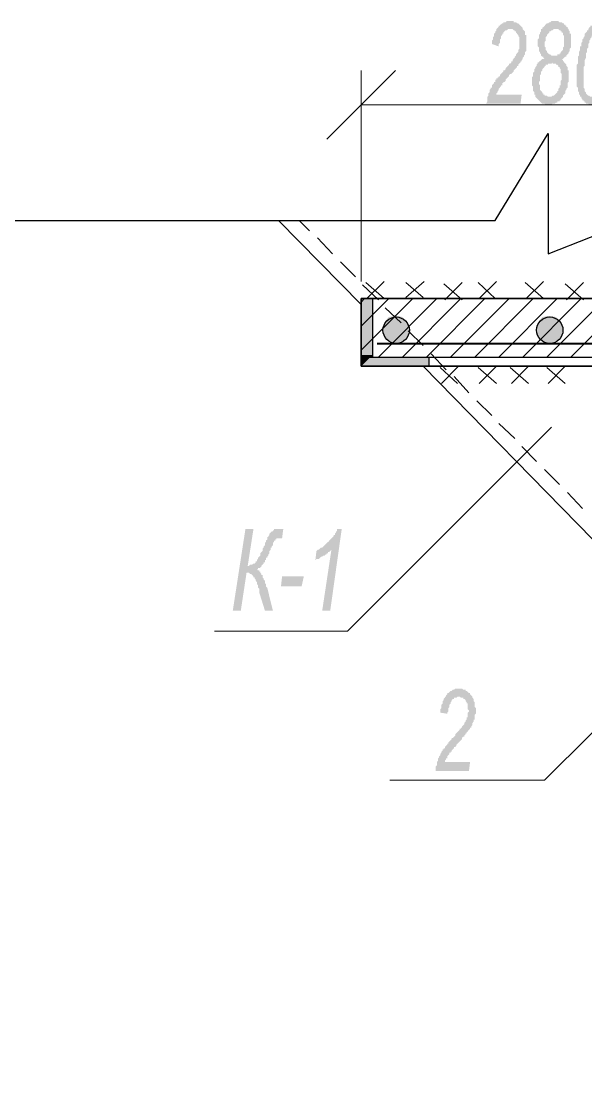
# Model space of a CAD drawing. Header units: millimetres. Extents: x 1372 to 666090, y 1285 to 31551.
# Drawn here: x 605576 to 607631, y 23998 to 27842 of the extents above; entities that cross this region are included whole.
import ezdxf

# ---------------------------------------------------------------- set-up
doc = ezdxf.new("R2010")
doc.units = ezdxf.units.MM
for name, color, linetype in [('PDF _0', 7, 'Continuous'), ('PDF _Аннотация - Текст_Ном._пера__1', 7, 'Continuous'), ('PDF _Конструктив - Стены Несущие_Ном._пера__21', 7, 'Continuous'), ('PDF _план', 7, 'Continuous'), ('PDF _размеры', 7, 'Continuous')]:
    doc.layers.add(name, color=color, linetype=linetype)

msp = doc.modelspace()

# ---------------------------------------------------------------- hatches: boundary and pattern name
at = {"layer": 'PDF _0', "transparency": 33554559}
msp.add_hatch(color=256, dxfattribs=at).paths.add_polyline_path([(607268.2, 27541.3), (607272.4, 27549.6), (607272.4, 27553.8), (607272.4, 27557.9), (607272.4, 27562.1), (607272.4, 27566.3), (607276.6, 27570.5), (607276.6, 27570.5), (607276.6, 27574.6), (607276.6, 27578.8), (607280.7, 27583), (607280.7, 27587.1), (607280.7, 27587.1), (607280.7, 27591.3), (607284.9, 27595.5), (607284.9, 27599.7), (607289.1, 27599.7), (607289.1, 27603.8), (607289.1, 27608), (607293.2, 27612.2), (607293.2, 27612.2), (607297.4, 27616.3), (607297.4, 27620.5), (607301.6, 27620.5), (607301.6, 27624.7), (607301.6, 27624.7), (607301.6, 27628.9), (607305.8, 27628.9), (607305.8, 27633), (607309.9, 27633), (607309.9, 27637.2), (607314.1, 27637.2), (607314.1, 27641.4), (607318.3, 27641.4), (607318.3, 27645.5), (607322.4, 27649.7), (607322.4, 27649.7), (607326.6, 27653.9), (607330.8, 27658.1), (607330.8, 27662.2), (607335, 27662.2), (607339.1, 27666.4), (607339.1, 27670.6), (607343.3, 27674.7), (607343.3, 27674.7), (607347.5, 27678.9), (607351.6, 27683.1), (607351.6, 27687.3), (607355.8, 27687.3), (607360, 27691.4), (607360, 27695.6), (607364.2, 27695.6), (607364.2, 27699.8), (607368.3, 27703.9), (607368.3, 27703.9), (607368.3, 27708.1), (607372.5, 27708.1), (607372.5, 27708.1), (607372.5, 27712.3), (607376.7, 27716.5), (607376.7, 27720.6), (607380.8, 27724.8), (607380.8, 27724.8), (607385, 27729), (607385, 27733.1), (607385, 27737.3), (607389.2, 27741.5), (607389.2, 27741.5), (607389.2, 27745.7), (607389.2, 27749.8), (607389.2, 27754), (607389.2, 27754), (607389.2, 27758.2), (607389.2, 27762.3), (607389.2, 27766.5), (607389.2, 27770.7), (607389.2, 27774.9), (607389.2, 27779), (607389.2, 27783.2), (607385, 27787.4), (607385, 27791.5), (607385, 27791.5), (607380.8, 27795.7), (607380.8, 27795.7), (607376.7, 27799.9), (607376.7, 27804.1), (607372.5, 27804.1), (607372.5, 27808.2), (607368.3, 27808.2), (607368.3, 27808.2), (607364.2, 27812.4), (607360, 27812.4), (607355.8, 27812.4), (607355.8, 27812.4), (607351.6, 27812.4), (607351.6, 27812.4), (607347.5, 27812.4), (607343.3, 27808.2), (607343.3, 27808.2), (607339.1, 27808.2), (607335, 27804.1), (607335, 27804.1), (607330.8, 27799.9), (607330.8, 27795.7), (607326.6, 27795.7), (607326.6, 27791.5), (607326.6, 27791.5), (607322.4, 27787.4), (607322.4, 27783.2), (607322.4, 27779), (607318.3, 27774.9), (607318.3, 27770.7), (607318.3, 27770.7), (607318.3, 27762.3), (607314.1, 27758.2), (607314.1, 27754), (607314.1, 27749.8), (607289.1, 27758.2), (607289.1, 27762.3), (607289.1, 27766.5), (607289.1, 27770.7), (607293.2, 27774.9), (607293.2, 27779), (607293.2, 27783.2), (607293.2, 27783.2), (607297.4, 27787.4), (607297.4, 27791.5), (607297.4, 27795.7), (607301.6, 27799.9), (607301.6, 27804.1), (607301.6, 27804.1), (607305.8, 27808.2), (607305.8, 27812.4), (607309.9, 27816.6), (607309.9, 27816.6), (607309.9, 27816.6), (607314.1, 27820.7), (607314.1, 27824.9), (607318.3, 27824.9), (607318.3, 27829.1), (607322.4, 27829.1), (607326.6, 27833.3), (607326.6, 27833.3), (607330.8, 27833.3), (607330.8, 27837.4), (607335, 27837.4), (607339.1, 27837.4), (607339.1, 27837.4), (607343.3, 27841.6), (607347.5, 27841.6), (607347.5, 27841.6), (607351.6, 27841.6), (607355.8, 27841.6), (607360, 27841.6), (607360, 27841.6), (607364.2, 27841.6), (607368.3, 27841.6), (607368.3, 27837.4), (607372.5, 27837.4), (607376.7, 27837.4), (607376.7, 27837.4), (607380.8, 27833.3), (607385, 27833.3), (607385, 27833.3), (607389.2, 27829.1), (607389.2, 27829.1), (607393.4, 27824.9), (607393.4, 27824.9), (607397.5, 27820.7), (607397.5, 27820.7), (607401.7, 27816.6), (607401.7, 27812.4), (607405.9, 27808.2), (607405.9, 27808.2), (607410, 27804.1), (607410, 27799.9), (607410, 27795.7), (607410, 27791.5), (607414.2, 27791.5), (607414.2, 27787.4), (607414.2, 27783.2), (607414.2, 27779), (607414.2, 27774.9), (607414.2, 27770.7), (607414.2, 27766.5), (607414.2, 27762.3), (607414.2, 27762.3), (607414.2, 27758.2), (607414.2, 27754), (607414.2, 27749.8), (607414.2, 27745.7), (607414.2, 27741.5), (607414.2, 27737.3), (607414.2, 27733.1), (607414.2, 27733.1), (607410, 27729), (607410, 27724.8), (607410, 27720.6), (607405.9, 27716.5), (607405.9, 27712.3), (607401.7, 27708.1), (607401.7, 27703.9), (607401.7, 27703.9), (607401.7, 27703.9), (607401.7, 27703.9), (607397.5, 27699.8), (607397.5, 27699.8), (607397.5, 27695.6), (607393.4, 27695.6), (607393.4, 27691.4), (607393.4, 27691.4), (607389.2, 27687.3), (607389.2, 27687.3), (607385, 27683.1), (607385, 27678.9), (607380.8, 27678.9), (607380.8, 27674.7), (607376.7, 27670.6), (607376.7, 27670.6), (607372.5, 27666.4), (607368.3, 27662.2), (607368.3, 27658.1), (607364.2, 27653.9), (607360, 27649.7), (607355.8, 27649.7), (607351.6, 27645.5), (607351.6, 27641.4), (607347.5, 27637.2), (607343.3, 27633), (607343.3, 27633), (607339.1, 27628.9), (607339.1, 27624.7), (607335, 27620.5), (607330.8, 27620.5), (607330.8, 27616.3), (607326.6, 27616.3), (607326.6, 27612.2), (607326.6, 27608), (607322.4, 27608), (607322.4, 27603.8), (607318.3, 27603.8), (607318.3, 27599.7), (607314.1, 27595.5), (607314.1, 27591.3), (607309.9, 27587.1), (607309.9, 27587.1), (607309.9, 27583), (607305.8, 27578.8), (607305.8, 27574.6), (607397.5, 27574.6), (607393.4, 27541.3)])
h = msp.add_hatch(color=256, dxfattribs=at)
h.paths.add_polyline_path([(607481, 27708.1), (607476.8, 27708.1), (607476.8, 27712.3), (607472.6, 27712.3), (607468.4, 27716.5), (607468.4, 27720.6), (607468.4, 27720.6), (607464.3, 27724.8), (607464.3, 27729), (607464.3, 27729), (607460.1, 27733.1), (607460.1, 27737.3), (607460.1, 27741.5), (607460.1, 27745.7), (607455.9, 27749.8), (607455.9, 27754), (607455.9, 27758.2), (607455.9, 27762.3), (607455.9, 27766.5), (607455.9, 27766.5), (607455.9, 27770.7), (607455.9, 27774.9), (607460.1, 27779), (607460.1, 27783.2), (607460.1, 27787.4), (607460.1, 27791.5), (607464.3, 27795.7), (607464.3, 27799.9), (607464.3, 27799.9), (607468.4, 27804.1), (607468.4, 27808.2), (607468.4, 27812.4), (607472.6, 27812.4), (607472.6, 27816.6), (607476.8, 27820.7), (607476.8, 27820.7), (607481, 27824.9), (607481, 27824.9), (607485.1, 27829.1), (607485.1, 27829.1), (607489.3, 27833.3), (607493.5, 27833.3), (607493.5, 27833.3), (607497.6, 27837.4), (607501.8, 27837.4), (607501.8, 27837.4), (607506, 27841.6), (607510.2, 27841.6), (607510.2, 27841.6), (607514.3, 27841.6), (607518.5, 27841.6), (607518.5, 27841.6), (607522.7, 27841.6), (607526.8, 27841.6), (607531, 27841.6), (607531, 27841.6), (607535.2, 27837.4), (607539.4, 27837.4), (607539.4, 27837.4), (607543.5, 27837.4), (607547.7, 27833.3), (607547.7, 27833.3), (607551.9, 27833.3), (607551.9, 27829.1), (607556, 27829.1), (607556, 27824.9), (607560.2, 27824.9), (607560.2, 27820.7), (607564.4, 27820.7), (607564.4, 27816.6), (607568.6, 27812.4), (607568.6, 27812.4), (607568.6, 27808.2), (607572.7, 27804.1), (607572.7, 27799.9), (607572.7, 27795.7), (607576.9, 27795.7), (607576.9, 27791.5), (607576.9, 27787.4), (607576.9, 27783.2), (607576.9, 27779), (607576.9, 27774.9), (607576.9, 27770.7), (607576.9, 27770.7), (607576.9, 27766.5), (607576.9, 27762.3), (607576.9, 27758.2), (607576.9, 27754), (607576.9, 27749.8), (607576.9, 27745.7), (607572.7, 27741.5), (607572.7, 27737.3), (607572.7, 27733.1), (607568.6, 27729), (607568.6, 27729), (607568.6, 27729), (607568.6, 27724.8), (607564.4, 27720.6), (607564.4, 27720.6), (607560.2, 27716.5), (607560.2, 27712.3), (607556, 27712.3), (607551.9, 27708.1), (607551.9, 27708.1), (607547.7, 27703.9), (607543.5, 27703.9), (607543.5, 27703.9), (607547.7, 27699.8), (607547.7, 27695.6), (607551.9, 27695.6), (607551.9, 27691.4), (607556, 27687.3), (607556, 27687.3), (607560.2, 27683.1), (607560.2, 27678.9), (607560.2, 27678.9), (607564.4, 27674.7), (607564.4, 27670.6), (607564.4, 27666.4), (607564.4, 27662.2), (607568.6, 27662.2), (607568.6, 27658.1), (607568.6, 27653.9), (607568.6, 27649.7), (607568.6, 27645.5), (607568.6, 27641.4), (607568.6, 27637.2), (607568.6, 27633), (607568.6, 27628.9), (607568.6, 27624.7), (607568.6, 27620.5), (607564.4, 27616.3), (607564.4, 27612.2), (607564.4, 27608), (607564.4, 27603.8), (607564.4, 27599.7), (607560.2, 27595.5), (607560.2, 27595.5), (607560.2, 27591.3), (607556, 27587.1), (607556, 27583), (607556, 27578.8), (607551.9, 27574.6), (607551.9, 27574.6), (607547.7, 27570.5), (607547.7, 27570.5), (607547.7, 27566.3), (607543.5, 27562.1), (607543.5, 27562.1), (607539.4, 27557.9), (607539.4, 27553.8), (607535.2, 27553.8), (607535.2, 27549.6), (607531, 27549.6), (607526.8, 27549.6), (607526.8, 27545.4), (607522.7, 27545.4), (607522.7, 27545.4), (607518.5, 27541.3), (607514.3, 27541.3), (607514.3, 27541.3), (607510.2, 27541.3), (607506, 27537.1), (607506, 27537.1), (607501.8, 27537.1), (607497.6, 27537.1), (607497.6, 27537.1), (607493.5, 27537.1), (607489.3, 27537.1), (607485.1, 27537.1), (607485.1, 27537.1), (607481, 27541.3), (607476.8, 27541.3), (607476.8, 27541.3), (607472.6, 27541.3), (607468.4, 27545.4), (607468.4, 27545.4), (607464.3, 27549.6), (607464.3, 27549.6), (607460.1, 27553.8), (607460.1, 27553.8), (607455.9, 27557.9), (607455.9, 27557.9), (607451.8, 27562.1), (607451.8, 27562.1), (607447.6, 27566.3), (607447.6, 27570.5), (607447.6, 27574.6), (607443.4, 27574.6), (607443.4, 27578.8), (607443.4, 27583), (607439.2, 27587.1), (607439.2, 27591.3), (607439.2, 27595.5), (607439.2, 27599.7), (607439.2, 27603.8), (607435.1, 27608), (607435.1, 27612.2), (607435.1, 27616.3), (607435.1, 27620.5), (607435.1, 27624.7), (607435.1, 27628.9), (607435.1, 27633), (607435.1, 27637.2), (607439.2, 27641.4), (607439.2, 27645.5), (607439.2, 27649.7), (607439.2, 27649.7), (607439.2, 27653.9), (607443.4, 27658.1), (607443.4, 27662.2), (607443.4, 27666.4), (607447.6, 27670.6), (607447.6, 27674.7), (607447.6, 27674.7), (607451.8, 27678.9), (607451.8, 27683.1), (607451.8, 27683.1), (607455.9, 27687.3), (607455.9, 27691.4), (607460.1, 27691.4), (607460.1, 27695.6), (607464.3, 27695.6), (607468.4, 27699.8), (607468.4, 27699.8), (607472.6, 27703.9), (607472.6, 27703.9), (607476.8, 27703.9), (607481, 27708.1)], flags=0)
h.paths.add_polyline_path([(607481, 27758.2), (607481, 27754), (607481, 27749.8), (607485.1, 27745.7), (607485.1, 27741.5), (607485.1, 27737.3), (607485.1, 27737.3), (607489.3, 27733.1), (607489.3, 27729), (607489.3, 27729), (607493.5, 27724.8), (607493.5, 27724.8), (607497.6, 27720.6), (607497.6, 27720.6), (607501.8, 27720.6), (607506, 27716.5), (607506, 27716.5), (607510.2, 27716.5), (607514.3, 27716.5), (607514.3, 27716.5), (607518.5, 27716.5), (607518.5, 27716.5), (607522.7, 27716.5), (607526.8, 27716.5), (607526.8, 27720.6), (607531, 27720.6), (607535.2, 27720.6), (607535.2, 27724.8), (607539.4, 27724.8), (607539.4, 27729), (607543.5, 27733.1), (607543.5, 27733.1), (607543.5, 27733.1), (607547.7, 27737.3), (607547.7, 27741.5), (607547.7, 27745.7), (607551.9, 27749.8), (607551.9, 27754), (607551.9, 27754), (607551.9, 27758.2), (607551.9, 27762.3), (607551.9, 27766.5), (607551.9, 27770.7), (607551.9, 27774.9), (607551.9, 27779), (607551.9, 27783.2), (607551.9, 27787.4), (607551.9, 27787.4), (607547.7, 27791.5), (607547.7, 27795.7), (607547.7, 27799.9), (607543.5, 27799.9), (607543.5, 27804.1), (607539.4, 27804.1), (607539.4, 27808.2), (607535.2, 27808.2), (607535.2, 27808.2), (607531, 27812.4), (607526.8, 27812.4), (607526.8, 27812.4), (607522.7, 27812.4), (607522.7, 27812.4), (607518.5, 27812.4), (607514.3, 27812.4), (607514.3, 27812.4), (607510.2, 27808.2), (607506, 27808.2), (607506, 27808.2), (607501.8, 27804.1), (607501.8, 27804.1), (607497.6, 27804.1), (607497.6, 27799.9), (607493.5, 27795.7), (607493.5, 27795.7), (607489.3, 27791.5), (607489.3, 27787.4), (607485.1, 27783.2), (607485.1, 27783.2), (607485.1, 27779), (607485.1, 27774.9), (607485.1, 27770.7), (607481, 27766.5), (607481, 27766.5), (607481, 27762.3), (607481, 27758.2)], flags=0)
h.paths.add_polyline_path([(607460.1, 27616.3), (607460.1, 27612.2), (607464.3, 27608), (607464.3, 27603.8), (607464.3, 27599.7), (607464.3, 27595.5), (607464.3, 27591.3), (607464.3, 27591.3), (607468.4, 27587.1), (607468.4, 27587.1), (607472.6, 27583), (607472.6, 27578.8), (607476.8, 27578.8), (607476.8, 27574.6), (607481, 27574.6), (607481, 27570.5), (607485.1, 27570.5), (607485.1, 27570.5), (607489.3, 27570.5), (607493.5, 27566.3), (607493.5, 27566.3), (607497.6, 27566.3), (607497.6, 27566.3), (607501.8, 27566.3), (607501.8, 27566.3), (607506, 27566.3), (607510.2, 27570.5), (607510.2, 27570.5), (607514.3, 27570.5), (607518.5, 27574.6), (607518.5, 27574.6), (607522.7, 27578.8), (607522.7, 27578.8), (607526.8, 27583), (607526.8, 27587.1), (607531, 27587.1), (607531, 27591.3), (607531, 27595.5), (607535.2, 27599.7), (607535.2, 27603.8), (607535.2, 27608), (607539.4, 27608), (607539.4, 27612.2), (607539.4, 27616.3), (607539.4, 27620.5), (607539.4, 27624.7), (607543.5, 27628.9), (607543.5, 27633), (607543.5, 27637.2), (607543.5, 27641.4), (607543.5, 27641.4), (607543.5, 27645.5), (607543.5, 27649.7), (607539.4, 27653.9), (607539.4, 27658.1), (607539.4, 27662.2), (607539.4, 27666.4), (607535.2, 27670.6), (607535.2, 27670.6), (607535.2, 27674.7), (607531, 27674.7), (607531, 27678.9), (607526.8, 27683.1), (607526.8, 27683.1), (607522.7, 27683.1), (607522.7, 27687.3), (607518.5, 27687.3), (607514.3, 27687.3), (607514.3, 27687.3), (607510.2, 27687.3), (607510.2, 27691.4), (607506, 27687.3), (607501.8, 27687.3), (607497.6, 27687.3), (607497.6, 27687.3), (607493.5, 27687.3), (607493.5, 27683.1), (607489.3, 27683.1), (607485.1, 27683.1), (607485.1, 27678.9), (607481, 27678.9), (607481, 27674.7), (607476.8, 27670.6), (607476.8, 27670.6), (607476.8, 27670.6), (607472.6, 27666.4), (607472.6, 27662.2), (607468.4, 27658.1), (607468.4, 27658.1), (607468.4, 27653.9), (607468.4, 27649.7), (607464.3, 27645.5), (607464.3, 27641.4), (607464.3, 27637.2), (607464.3, 27633), (607464.3, 27628.9), (607464.3, 27624.7), (607460.1, 27620.5), (607460.1, 27616.3), (607460.1, 27616.3)], flags=0)
h = msp.add_hatch(color=256, dxfattribs=at)
h.paths.add_polyline_path([(607597.8, 27641.4), (607597.8, 27645.5), (607597.8, 27649.7), (607597.8, 27653.9), (607597.8, 27658.1), (607597.8, 27662.2), (607597.8, 27666.4), (607597.8, 27670.6), (607597.8, 27674.7), (607597.8, 27678.9), (607597.8, 27678.9), (607597.8, 27683.1), (607601.9, 27687.3), (607601.9, 27691.4), (607601.9, 27695.6), (607601.9, 27699.8), (607601.9, 27703.9), (607601.9, 27708.1), (607601.9, 27712.3), (607606.1, 27716.5), (607606.1, 27720.6), (607606.1, 27724.8), (607606.1, 27729), (607610.3, 27737.3), (607610.3, 27741.5), (607610.3, 27745.7), (607610.3, 27749.8), (607614.4, 27749.8), (607614.4, 27754), (607614.4, 27758.2), (607614.4, 27762.3), (607618.6, 27766.5), (607618.6, 27770.7), (607618.6, 27770.7), (607618.6, 27774.9), (607622.8, 27779), (607622.8, 27779), (607622.8, 27783.2), (607627, 27787.4), (607627, 27791.5), (607627, 27795.7), (607631.1, 27799.9), (607631.1, 27799.9), (607635.3, 27804.1), (607635.3, 27808.2), (607639.5, 27808.2), (607639.5, 27812.4), (607643.6, 27816.6), (607643.6, 27816.6), (607643.6, 27820.7), (607647.8, 27820.7), (607647.8, 27824.9), (607652, 27824.9), (607656.2, 27829.1), (607656.2, 27829.1), (607660.3, 27833.3), (607660.3, 27833.3), (607664.5, 27833.3), (607664.5, 27837.4), (607668.7, 27837.4), (607668.7, 27837.4), (607672.8, 27841.6), (607677, 27841.6), (607677, 27841.6), (607681.2, 27841.6), (607685.4, 27841.6), (607689.5, 27841.6), (607689.5, 27841.6), (607693.7, 27841.6), (607697.9, 27841.6), (607697.9, 27837.4), (607702, 27837.4), (607702, 27837.4), (607706.2, 27833.3), (607710.4, 27833.3), (607710.4, 27833.3), (607714.6, 27829.1), (607714.6, 27829.1), (607718.7, 27824.9), (607718.7, 27820.7), (607722.9, 27820.7), (607722.9, 27816.6), (607727.1, 27812.4), (607727.1, 27812.4), (607727.1, 27808.2), (607731.2, 27804.1), (607731.2, 27799.9), (607731.2, 27799.9), (607735.4, 27795.7), (607735.4, 27791.5), (607735.4, 27787.4), (607735.4, 27783.2), (607735.4, 27779), (607739.6, 27774.9), (607739.6, 27770.7), (607739.6, 27766.5), (607739.6, 27762.3), (607739.6, 27758.2), (607739.6, 27754), (607739.6, 27749.8), (607739.6, 27745.7), (607739.6, 27741.5), (607739.6, 27737.3), (607739.6, 27733.1), (607739.6, 27729), (607739.6, 27724.8), (607739.6, 27720.6), (607739.6, 27716.5), (607739.6, 27712.3), (607739.6, 27708.1), (607739.6, 27708.1), (607739.6, 27703.9), (607739.6, 27699.8), (607739.6, 27695.6), (607735.4, 27691.4), (607735.4, 27687.3), (607735.4, 27683.1), (607735.4, 27678.9), (607735.4, 27674.7), (607735.4, 27670.6), (607735.4, 27666.4), (607731.2, 27662.2), (607731.2, 27658.1), (607731.2, 27653.9), (607731.2, 27649.7), (607731.2, 27645.5), (607731.2, 27645.5), (607727.1, 27641.4), (607727.1, 27637.2), (607727.1, 27633), (607722.9, 27628.9), (607722.9, 27624.7), (607722.9, 27620.5), (607722.9, 27616.3), (607718.7, 27612.2), (607718.7, 27608), (607718.7, 27603.8), (607714.6, 27599.7), (607714.6, 27595.5), (607714.6, 27591.3), (607710.4, 27591.3), (607710.4, 27587.1), (607706.2, 27583), (607706.2, 27578.8), (607706.2, 27578.8), (607702, 27574.6), (607702, 27570.5), (607697.9, 27570.5), (607697.9, 27566.3), (607697.9, 27562.1), (607693.7, 27562.1), (607693.7, 27557.9), (607689.5, 27557.9), (607689.5, 27553.8), (607685.4, 27553.8), (607685.4, 27549.6), (607681.2, 27549.6), (607677, 27545.4), (607677, 27545.4), (607672.8, 27541.3), (607668.7, 27541.3), (607668.7, 27541.3), (607664.5, 27541.3), (607664.5, 27537.1), (607660.3, 27537.1), (607656.2, 27537.1), (607656.2, 27537.1), (607652, 27537.1), (607647.8, 27537.1), (607647.8, 27537.1), (607643.6, 27537.1), (607639.5, 27541.3), (607639.5, 27541.3), (607635.3, 27541.3), (607631.1, 27541.3), (607631.1, 27545.4), (607627, 27545.4), (607627, 27549.6), (607622.8, 27549.6), (607622.8, 27553.8), (607618.6, 27553.8), (607618.6, 27557.9), (607614.4, 27562.1), (607614.4, 27566.3), (607610.3, 27566.3), (607610.3, 27570.5), (607610.3, 27574.6), (607606.1, 27574.6), (607606.1, 27578.8), (607606.1, 27583), (607601.9, 27587.1), (607601.9, 27587.1), (607601.9, 27591.3), (607601.9, 27595.5), (607601.9, 27599.7), (607597.8, 27603.8), (607597.8, 27608), (607597.8, 27612.2), (607597.8, 27616.3), (607597.8, 27620.5), (607597.8, 27624.7), (607597.8, 27628.9), (607597.8, 27637.2), (607597.8, 27641.4), (607597.8, 27641.4)], flags=0)
h.paths.add_polyline_path([(607622.8, 27633), (607622.8, 27624.7), (607622.8, 27620.5), (607622.8, 27616.3), (607622.8, 27612.2), (607622.8, 27608), (607622.8, 27603.8), (607622.8, 27599.7), (607627, 27595.5), (607627, 27595.5), (607627, 27591.3), (607627, 27587.1), (607631.1, 27583), (607631.1, 27583), (607631.1, 27578.8), (607635.3, 27574.6), (607635.3, 27574.6), (607639.5, 27570.5), (607643.6, 27570.5), (607643.6, 27570.5), (607647.8, 27566.3), (607647.8, 27566.3), (607652, 27566.3), (607652, 27566.3), (607656.2, 27566.3), (607660.3, 27566.3), (607660.3, 27570.5), (607664.5, 27570.5), (607664.5, 27570.5), (607668.7, 27574.6), (607672.8, 27574.6), (607672.8, 27578.8), (607677, 27578.8), (607677, 27583), (607681.2, 27587.1), (607681.2, 27587.1), (607681.2, 27587.1), (607685.4, 27591.3), (607685.4, 27595.5), (607685.4, 27595.5), (607689.5, 27599.7), (607689.5, 27603.8), (607689.5, 27608), (607693.7, 27608), (607693.7, 27612.2), (607693.7, 27616.3), (607697.9, 27620.5), (607697.9, 27624.7), (607697.9, 27628.9), (607697.9, 27633), (607702, 27637.2), (607702, 27641.4), (607702, 27645.5), (607702, 27649.7), (607706.2, 27653.9), (607706.2, 27658.1), (607706.2, 27662.2), (607706.2, 27666.4), (607706.2, 27670.6), (607710.4, 27674.7), (607710.4, 27678.9), (607710.4, 27687.3), (607710.4, 27691.4), (607710.4, 27695.6), (607710.4, 27699.8), (607714.6, 27703.9), (607714.6, 27708.1), (607714.6, 27712.3), (607714.6, 27716.5), (607714.6, 27720.6), (607714.6, 27724.8), (607714.6, 27729), (607714.6, 27733.1), (607714.6, 27733.1), (607714.6, 27737.3), (607714.6, 27741.5), (607714.6, 27745.7), (607714.6, 27749.8), (607714.6, 27749.8), (607714.6, 27758.2), (607714.6, 27762.3), (607714.6, 27766.5), (607714.6, 27770.7), (607714.6, 27774.9), (607714.6, 27779), (607714.6, 27783.2), (607710.4, 27787.4), (607710.4, 27791.5), (607710.4, 27791.5), (607710.4, 27795.7), (607706.2, 27795.7), (607706.2, 27799.9), (607702, 27804.1), (607702, 27804.1), (607697.9, 27808.2), (607697.9, 27808.2), (607693.7, 27812.4), (607689.5, 27812.4), (607689.5, 27812.4), (607685.4, 27812.4), (607685.4, 27812.4), (607681.2, 27812.4), (607677, 27812.4), (607677, 27812.4), (607672.8, 27808.2), (607672.8, 27808.2), (607668.7, 27808.2), (607664.5, 27804.1), (607664.5, 27804.1), (607660.3, 27799.9), (607660.3, 27799.9), (607656.2, 27795.7), (607656.2, 27791.5), (607652, 27787.4), (607652, 27787.4), (607652, 27783.2), (607647.8, 27779), (607647.8, 27774.9), (607647.8, 27774.9), (607643.6, 27770.7), (607643.6, 27766.5), (607643.6, 27762.3), (607643.6, 27762.3), (607639.5, 27758.2), (607639.5, 27754), (607639.5, 27749.8), (607639.5, 27745.7), (607635.3, 27741.5), (607635.3, 27737.3), (607635.3, 27733.1), (607635.3, 27729), (607631.1, 27724.8), (607631.1, 27720.6), (607631.1, 27716.5), (607631.1, 27712.3), (607631.1, 27708.1), (607627, 27699.8), (607627, 27695.6), (607627, 27691.4), (607627, 27687.3), (607627, 27683.1), (607627, 27678.9), (607622.8, 27674.7), (607622.8, 27670.6), (607622.8, 27666.4), (607622.8, 27662.2), (607622.8, 27658.1), (607622.8, 27653.9), (607622.8, 27649.7), (607622.8, 27645.5), (607622.8, 27641.4), (607622.8, 27637.2), (607622.8, 27637.2), (607622.8, 27633), (607622.8, 27633)], flags=0)
at = {"layer": 'PDF _Аннотация - Текст_Ном._пера__1', "transparency": 33554559}
for points in [[(606392.2, 25993.7), (606421.4, 25993.7), (606400.6, 25860.2), (606404.7, 25860.2), (606408.9, 25864.4), (606408.9, 25864.4), (606413.1, 25864.4), (606417.3, 25864.4), (606417.3, 25864.4), (606421.4, 25868.5), (606421.4, 25868.5), (606425.6, 25868.5), (606425.6, 25868.5), (606429.8, 25872.7), (606429.8, 25876.9), (606433.9, 25876.9), (606433.9, 25881), (606438.1, 25885.2), (606438.1, 25885.2), (606438.1, 25889.4), (606442.3, 25893.6), (606442.3, 25893.6), (606446.5, 25897.7), (606446.5, 25901.9), (606446.5, 25906.1), (606450.6, 25910.2), (606450.6, 25910.2), (606454.8, 25914.4), (606454.8, 25918.6), (606454.8, 25922.8), (606459, 25926.9), (606459, 25931.1), (606463.1, 25935.3), (606463.1, 25939.4), (606463.1, 25943.6), (606467.3, 25947.8), (606467.3, 25952), (606471.5, 25956.1), (606471.5, 25960.3), (606471.5, 25964.5), (606475.7, 25964.5), (606475.7, 25968.6), (606475.7, 25968.6), (606479.8, 25972.8), (606479.8, 25972.8), (606479.8, 25972.8), (606479.8, 25977), (606484, 25981.2), (606484, 25981.2), (606488.2, 25985.3), (606492.3, 25985.3), (606492.3, 25989.5), (606496.5, 25989.5), (606496.5, 25989.5), (606496.5, 25993.7), (606500.7, 25993.7), (606504.9, 25993.7), (606509, 25993.7), (606509, 25993.7), (606513.2, 25993.7), (606513.2, 25993.7), (606517.4, 25993.7), (606517.4, 25993.7), (606521.5, 25993.7), (606525.7, 25993.7), (606529.9, 25993.7), (606529.9, 25993.7), (606525.7, 25960.3), (606525.7, 25960.3), (606521.5, 25960.3), (606517.4, 25960.3), (606513.2, 25960.3), (606513.2, 25960.3), (606509, 25960.3), (606509, 25960.3), (606504.9, 25960.3), (606504.9, 25956.1), (606500.7, 25956.1), (606500.7, 25956.1), (606500.7, 25952), (606496.5, 25952), (606496.5, 25947.8), (606492.3, 25943.6), (606492.3, 25939.4), (606492.3, 25935.3), (606488.2, 25931.1), (606488.2, 25926.9), (606484, 25926.9), (606484, 25918.6), (606479.8, 25914.4), (606479.8, 25910.2), (606479.8, 25906.1), (606475.7, 25901.9), (606475.7, 25897.7), (606471.5, 25893.6), (606471.5, 25889.4), (606467.3, 25889.4), (606467.3, 25885.2), (606467.3, 25881), (606463.1, 25881), (606463.1, 25876.9), (606463.1, 25872.7), (606459, 25872.7), (606459, 25868.5), (606459, 25868.5), (606454.8, 25864.4), (606454.8, 25864.4), (606450.6, 25860.2), (606450.6, 25856), (606446.5, 25856), (606446.5, 25851.8), (606442.3, 25851.8), (606438.1, 25851.8), (606438.1, 25847.7), (606433.9, 25847.7), (606433.9, 25847.7), (606433.9, 25847.7), (606438.1, 25843.5), (606438.1, 25843.5), (606442.3, 25843.5), (606442.3, 25839.3), (606446.5, 25839.3), (606446.5, 25835.2), (606446.5, 25835.2), (606450.6, 25831), (606450.6, 25826.8), (606454.8, 25826.8), (606454.8, 25822.6), (606454.8, 25818.5), (606459, 25814.3), (606459, 25810.1), (606463.1, 25806), (606463.1, 25801.8), (606463.1, 25797.6), (606467.3, 25793.4), (606467.3, 25789.3), (606467.3, 25785.1), (606471.5, 25780.9), (606471.5, 25780.9), (606492.3, 25697.5), (606463.1, 25697.5), (606442.3, 25764.2), (606442.3, 25772.6), (606442.3, 25776.8), (606438.1, 25780.9), (606438.1, 25785.1), (606438.1, 25789.3), (606433.9, 25793.4), (606433.9, 25797.6), (606433.9, 25801.8), (606429.8, 25806), (606429.8, 25806), (606429.8, 25810.1), (606425.6, 25814.3), (606425.6, 25814.3), (606425.6, 25818.5), (606421.4, 25818.5), (606421.4, 25822.6), (606421.4, 25822.6), (606417.3, 25826.8), (606417.3, 25826.8), (606413.1, 25831), (606413.1, 25831), (606408.9, 25831), (606404.7, 25835.2), (606404.7, 25835.2), (606400.6, 25835.2), (606396.4, 25835.2), (606396.4, 25835.2), (606375.5, 25697.5), (606346.3, 25697.5)], [(606671.7, 25697.5), (606705.1, 25918.6), (606705.1, 25918.6), (606700.9, 25914.4), (606700.9, 25914.4), (606696.7, 25910.2), (606696.7, 25910.2), (606692.6, 25910.2), (606692.6, 25906.1), (606688.4, 25906.1), (606688.4, 25901.9), (606684.2, 25901.9), (606680, 25897.7), (606680, 25897.7), (606675.9, 25897.7), (606671.7, 25893.6), (606671.7, 25893.6), (606667.5, 25893.6), (606663.4, 25889.4), (606663.4, 25889.4), (606659.2, 25885.2), (606655, 25885.2), (606650.8, 25885.2), (606650.8, 25885.2), (606646.7, 25881), (606650.8, 25914.4), (606655, 25918.6), (606655, 25918.6), (606659.2, 25918.6), (606663.4, 25922.8), (606663.4, 25922.8), (606667.5, 25926.9), (606667.5, 25926.9), (606671.7, 25926.9), (606675.9, 25931.1), (606675.9, 25931.1), (606680, 25935.3), (606680, 25935.3), (606684.2, 25939.4), (606688.4, 25943.6), (606688.4, 25943.6), (606692.6, 25947.8), (606696.7, 25947.8), (606696.7, 25952), (606700.9, 25956.1), (606700.9, 25956.1), (606705.1, 25960.3), (606709.2, 25964.5), (606709.2, 25964.5), (606713.4, 25968.6), (606713.4, 25968.6), (606713.4, 25972.8), (606717.6, 25972.8), (606717.6, 25972.8), (606717.6, 25977), (606721.8, 25981.2), (606721.8, 25985.3), (606725.9, 25985.3), (606725.9, 25989.5), (606725.9, 25993.7), (606725.9, 25993.7), (606742.6, 25993.7), (606700.9, 25697.5)], [(607084.7, 25113.5), (607084.7, 25117.7), (607084.7, 25121.9), (607084.7, 25126), (607084.7, 25130.2), (607088.8, 25134.4), (607088.8, 25138.5), (607088.8, 25142.7), (607088.8, 25146.9), (607093, 25151.1), (607093, 25155.2), (607093, 25159.4), (607093, 25159.4), (607097.2, 25163.6), (607097.2, 25167.7), (607097.2, 25167.7), (607101.4, 25171.9), (607101.4, 25176.1), (607105.5, 25180.3), (607105.5, 25184.4), (607105.5, 25184.4), (607109.7, 25188.6), (607109.7, 25192.8), (607113.9, 25192.8), (607113.9, 25196.9), (607113.9, 25196.9), (607118, 25196.9), (607118, 25201.1), (607118, 25201.1), (607122.2, 25205.3), (607122.2, 25205.3), (607126.4, 25209.5), (607126.4, 25213.6), (607130.6, 25213.6), (607130.6, 25217.8), (607134.7, 25222), (607134.7, 25222), (607138.9, 25226.1), (607143.1, 25230.3), (607143.1, 25234.5), (607147.2, 25234.5), (607151.4, 25238.7), (607155.6, 25242.8), (607155.6, 25247), (607155.6, 25247), (607159.8, 25251.2), (607163.9, 25255.3), (607168.1, 25259.5), (607168.1, 25259.5), (607172.3, 25263.7), (607172.3, 25267.8), (607176.4, 25267.8), (607176.4, 25272), (607180.6, 25272), (607180.6, 25276.2), (607184.8, 25280.4), (607184.8, 25280.4), (607184.8, 25280.4), (607189, 25284.5), (607189, 25288.7), (607193.1, 25292.9), (607193.1, 25292.9), (607193.1, 25297), (607197.3, 25301.2), (607197.3, 25305.4), (607197.3, 25309.6), (607201.5, 25309.6), (607201.5, 25313.7), (607201.5, 25317.9), (607201.5, 25317.9), (607201.5, 25322.1), (607201.5, 25326.2), (607205.6, 25330.4), (607205.6, 25334.6), (607201.5, 25338.8), (607201.5, 25342.9), (607201.5, 25347.1), (607201.5, 25351.3), (607201.5, 25355.4), (607201.5, 25359.6), (607197.3, 25359.6), (607197.3, 25363.8), (607193.1, 25368), (607193.1, 25368), (607193.1, 25372.1), (607189, 25376.3), (607184.8, 25376.3), (607184.8, 25380.5), (607180.6, 25380.5), (607180.6, 25380.5), (607176.4, 25380.5), (607172.3, 25384.6), (607172.3, 25384.6), (607168.1, 25384.6), (607163.9, 25384.6), (607163.9, 25384.6), (607159.8, 25380.5), (607155.6, 25380.5), (607155.6, 25380.5), (607151.4, 25380.5), (607151.4, 25376.3), (607147.2, 25376.3), (607143.1, 25372.1), (607143.1, 25368), (607143.1, 25368), (607138.9, 25363.8), (607138.9, 25359.6), (607138.9, 25359.6), (607134.7, 25355.4), (607134.7, 25351.3), (607134.7, 25347.1), (607130.6, 25342.9), (607130.6, 25338.8), (607130.6, 25334.6), (607130.6, 25330.4), (607126.4, 25326.2), (607126.4, 25322.1), (607101.4, 25326.2), (607101.4, 25330.4), (607101.4, 25338.8), (607105.5, 25342.9), (607105.5, 25347.1), (607105.5, 25347.1), (607105.5, 25351.3), (607105.5, 25355.4), (607109.7, 25359.6), (607109.7, 25363.8), (607109.7, 25368), (607113.9, 25372.1), (607113.9, 25376.3), (607113.9, 25376.3), (607118, 25380.5), (607118, 25384.6), (607122.2, 25384.6), (607122.2, 25388.8), (607122.2, 25388.8), (607126.4, 25393), (607126.4, 25397.2), (607130.6, 25397.2), (607134.7, 25401.3), (607134.7, 25401.3), (607138.9, 25405.5), (607138.9, 25405.5), (607143.1, 25405.5), (607147.2, 25409.7), (607147.2, 25409.7), (607151.4, 25409.7), (607151.4, 25409.7), (607155.6, 25413.8), (607159.8, 25413.8), (607163.9, 25413.8), (607163.9, 25413.8), (607168.1, 25413.8), (607172.3, 25413.8), (607172.3, 25413.8), (607176.4, 25413.8), (607180.6, 25413.8), (607184.8, 25409.7), (607184.8, 25409.7), (607189, 25409.7), (607193.1, 25409.7), (607193.1, 25405.5), (607197.3, 25405.5), (607197.3, 25405.5), (607201.5, 25401.3), (607201.5, 25401.3), (607205.6, 25397.2), (607209.8, 25397.2), (607209.8, 25393), (607214, 25388.8), (607214, 25388.8), (607218.2, 25384.6), (607218.2, 25380.5), (607218.2, 25380.5), (607222.3, 25376.3), (607222.3, 25372.1), (607222.3, 25368), (607226.5, 25363.8), (607226.5, 25359.6), (607226.5, 25355.4), (607226.5, 25355.4), (607226.5, 25351.3), (607226.5, 25347.1), (607230.7, 25342.9), (607230.7, 25338.8), (607230.7, 25334.6), (607230.7, 25334.6), (607230.7, 25330.4), (607230.7, 25326.2), (607230.7, 25322.1), (607226.5, 25317.9), (607226.5, 25313.7), (607226.5, 25309.6), (607226.5, 25305.4), (607226.5, 25301.2), (607222.3, 25301.2), (607222.3, 25297), (607222.3, 25292.9), (607218.2, 25288.7), (607218.2, 25284.5), (607218.2, 25280.4), (607214, 25276.2), (607214, 25276.2), (607214, 25276.2), (607214, 25272), (607209.8, 25272), (607209.8, 25272), (607209.8, 25267.8), (607209.8, 25267.8), (607205.6, 25263.7), (607205.6, 25263.7), (607201.5, 25259.5), (607201.5, 25255.3), (607197.3, 25255.3), (607197.3, 25251.2), (607193.1, 25251.2), (607193.1, 25247), (607189, 25242.8), (607189, 25238.7), (607184.8, 25238.7), (607180.6, 25234.5), (607180.6, 25230.3), (607176.4, 25226.1), (607172.3, 25222), (607168.1, 25217.8), (607168.1, 25217.8), (607163.9, 25213.6), (607159.8, 25209.5), (607159.8, 25205.3), (607155.6, 25201.1), (607151.4, 25201.1), (607151.4, 25196.9), (607147.2, 25192.8), (607147.2, 25192.8), (607143.1, 25188.6), (607143.1, 25184.4), (607138.9, 25184.4), (607138.9, 25180.3), (607134.7, 25180.3), (607134.7, 25176.1), (607134.7, 25176.1), (607130.6, 25171.9), (607126.4, 25167.7), (607126.4, 25163.6), (607126.4, 25159.4), (607122.2, 25159.4), (607122.2, 25155.2), (607118, 25151.1), (607118, 25146.9), (607209.8, 25146.9), (607205.6, 25113.5)]]:
    msp.add_hatch(color=256, dxfattribs=at).paths.add_polyline_path(points)

# ---------------------------------------------------------------- linework, layer by layer
at = {"layer": 'PDF _0', "lineweight": 9}
for points in [[(606938.7, 27662.2), (606688.4, 27411.9)], [(606813.5, 26894.7), (606813.5, 27662.2)], [(606813.5, 27537.1), (608198.4, 27537.1), (609041.1, 27537.1), (609883.7, 27537.1), (610726.3, 27537.1), (611714.9, 27537.1)]]:
    msp.add_lwpolyline(points, dxfattribs=at)
at = {"layer": 'PDF _0', "lineweight": 25}
for points in [[(604344.1, 21897.4), (604344.1, 24329.3), (603993.7, 24500.3), (604677.8, 24500.3), (604344.1, 24796.5), (604344.1, 26323.2), (604344.1, 27115.8), (607301.6, 27115.8), (607493.5, 27432.8), (607493.5, 26994.8), (607802.2, 27115.8), (615698.6, 27115.8), (615698.6, 24733.9), (615314.8, 24608.8), (615998.9, 24521.2), (615698.6, 24366.8), (615698.6, 21934.9)], [(608148.4, 25743.4), (607481, 25080.1)]]:
    msp.add_lwpolyline(points, dxfattribs=at)
at = {"layer": 'PDF _0', "transparency": 33554559}
for points in [[(606813.5, 26627.7), (606855.2, 26627.7), (606813.5, 26832.1)], [(606855.2, 26627.7), (606813.5, 26832.1), (606855.2, 26832.1)], [(606813.5, 26627.7), (606813.5, 26619.4), (606846.9, 26619.4)], [(606813.5, 26627.7), (606855.2, 26627.7), (606846.9, 26619.4)], [(606813.5, 26619.4), (606846.9, 26619.4), (606813.5, 26586)], [(606813.5, 26586), (607059.6, 26586), (606846.9, 26619.4)], [(606855.2, 26627.7), (606846.9, 26619.4), (606855.2, 26619.4)], [(607059.6, 26586), (606846.9, 26619.4), (607059.6, 26619.4)]]:
    msp.add_solid(points, dxfattribs=at)
at = {"layer": 'PDF _Аннотация - Текст_Ном._пера__1', "lineweight": 9, "transparency": 33554559}
msp.add_solid([(606521.5, 25785.1), (606525.7, 25822.6), (606596.6, 25785.1), (606605, 25822.6)], dxfattribs=at)
at = {"layer": 'PDF _Конструктив - Стены Несущие_Ном._пера__21', "lineweight": 30}
for points in [[(606813.5, 26811.3), (606513.2, 27115.8)], [(606625.8, 27078.2), (606588.3, 27115.8)], [(606709.2, 26994.8), (606655, 27053.2)], [(606792.7, 26911.4), (606738.4, 26965.6)], [(606876.1, 26828), (606817.7, 26882.2)], [(606959.5, 26744.5), (606901.1, 26798.8)], [(607038.8, 26661.1), (606984.6, 26715.3)], [(607122.2, 26573.5), (607068, 26631.9)], [(607656.2, 25956.1), (607038.8, 26586)], [(607205.6, 26490.1), (607151.4, 26548.5)], [(607289.1, 26406.6), (607234.8, 26460.9)], [(607372.5, 26323.2), (607314.1, 26377.4)], [(607451.8, 26239.8), (607397.5, 26294)], [(607535.2, 26156.4), (607481, 26210.6)], [(607618.6, 26068.8), (607564.4, 26127.2)]]:
    msp.add_lwpolyline(points, dxfattribs=at)
msp.add_lwpolyline([(608198.4, 26832.1), (606813.5, 26832.1), (606813.5, 26586), (608198.4, 26586)], close=True, dxfattribs=at)
msp.add_lwpolyline([(608198.4, 26832.1), (606813.5, 26832.1), (606813.5, 26586), (608198.4, 26586)], close=True, dxfattribs=at)
at = {"layer": 'PDF _план', "lineweight": 40}
msp.add_lwpolyline([(606871.9, 26669.4), (608127.5, 26669.4)], dxfattribs=at)
at = {"layer": 'PDF _план', "lineweight": 30}
msp.add_lwpolyline([(606813.5, 26619.4), (608156.7, 26619.4)], dxfattribs=at)
at = {"layer": 'PDF _план', "lineweight": 25}
for centre in [(606940.8, 26717.4), (607499.7, 26717.4)]:
    msp.add_circle(centre, 48, dxfattribs=at)
at = {"layer": 'PDF _план', "transparency": 33554559}
for points in [[(606897, 26744.5), (606980.4, 26744.5), (606913.6, 26765.4)], [(606938.7, 26769.6), (606913.6, 26765.4), (606963.7, 26765.4)], [(606980.4, 26744.5), (606913.6, 26765.4), (606963.7, 26765.4)], [(607455.9, 26744.5), (607539.4, 26744.5), (607472.6, 26765.4)], [(607497.6, 26769.6), (607472.6, 26765.4), (607522.7, 26765.4)], [(607539.4, 26744.5), (607472.6, 26765.4), (607522.7, 26765.4)], [(606888.6, 26719.5), (606988.7, 26719.5), (606897, 26744.5)], [(606897, 26694.5), (606980.4, 26694.5), (606888.6, 26719.5)], [(606980.4, 26694.5), (606888.6, 26719.5), (606988.7, 26719.5)], [(606988.7, 26719.5), (606897, 26744.5), (606980.4, 26744.5)], [(607447.6, 26719.5), (607547.7, 26719.5), (607455.9, 26744.5)], [(607455.9, 26694.5), (607539.4, 26694.5), (607447.6, 26719.5)], [(607539.4, 26694.5), (607447.6, 26719.5), (607547.7, 26719.5)], [(607547.7, 26719.5), (607455.9, 26744.5), (607539.4, 26744.5)], [(606897, 26694.5), (606913.6, 26677.8), (606963.7, 26677.8)], [(606897, 26694.5), (606980.4, 26694.5), (606963.7, 26677.8)], [(606913.6, 26677.8), (606963.7, 26677.8), (606938.7, 26669.4)], [(607455.9, 26694.5), (607472.6, 26677.8), (607522.7, 26677.8)], [(607455.9, 26694.5), (607539.4, 26694.5), (607522.7, 26677.8)], [(607472.6, 26677.8), (607522.7, 26677.8), (607497.6, 26669.4)]]:
    msp.add_solid(points, dxfattribs=at)
at = {"layer": 'PDF _размеры', "lineweight": 9}
for points in [[(606830.2, 26890.5), (606897, 26832.1)], [(606897, 26894.7), (606834.4, 26832.1)], [(607043, 26894.7), (606976.2, 26836.3)], [(606976.2, 26890.5), (607038.8, 26836.3)], [(607113.9, 26886.3), (607180.6, 26828)], [(607180.6, 26890.5), (607118, 26828)], [(607239, 26890.5), (607301.6, 26832.1)], [(607305.8, 26894.7), (607243.2, 26832.1)], [(607410, 26890.5), (607476.8, 26832.1)], [(607476.8, 26894.7), (607414.2, 26832.1)], [(607556, 26886.3), (607622.8, 26828)], [(607622.8, 26890.5), (607560.2, 26828)], [(606813.5, 26819.6), (606826, 26832.1)], [(606813.5, 26732), (606913.6, 26832.1)], [(606813.5, 26644.4), (607001.2, 26832.1)], [(606876.1, 26619.4), (607088.8, 26832.1)], [(606963.7, 26619.4), (607176.4, 26832.1)], [(607051.3, 26619.4), (607264, 26832.1)], [(607138.9, 26619.4), (607351.6, 26832.1)], [(607226.5, 26619.4), (607439.2, 26832.1)], [(607314.1, 26619.4), (607526.8, 26832.1)], [(607401.7, 26619.4), (607614.4, 26832.1)], [(607489.3, 26619.4), (607702, 26832.1)], [(607576.9, 26619.4), (607789.6, 26832.1)], [(607101.4, 26581.8), (607163.9, 26523.4)], [(607168.1, 26586), (607105.5, 26523.4)], [(607239, 26581.8), (607305.8, 26523.4)], [(607305.8, 26586), (607243.2, 26523.4)], [(607355.8, 26581.8), (607422.6, 26523.4)], [(607422.6, 26586), (607360, 26523.4)], [(607489.3, 26581.8), (607556, 26523.4)], [(607556, 26586), (607493.5, 26523.4)], [(607506, 26364.9), (606763.5, 25622.4), (606279.6, 25622.4)], [(606917.8, 25080.1), (607481, 25080.1)]]:
    msp.add_lwpolyline(points, dxfattribs=at)
at = {"layer": 'PDF _размеры', "lineweight": 30}
msp.add_lwpolyline([(606813.5, 26832.1), (608198.4, 26832.1), (608198.4, 26586), (606813.5, 26586)], close=True, dxfattribs=at)
msp.add_lwpolyline([(606813.5, 26832.1), (606855.2, 26832.1), (606855.2, 26619.4), (607059.6, 26619.4), (607059.6, 26586)], dxfattribs=at)

doc.saveas('drawing.dxf')
